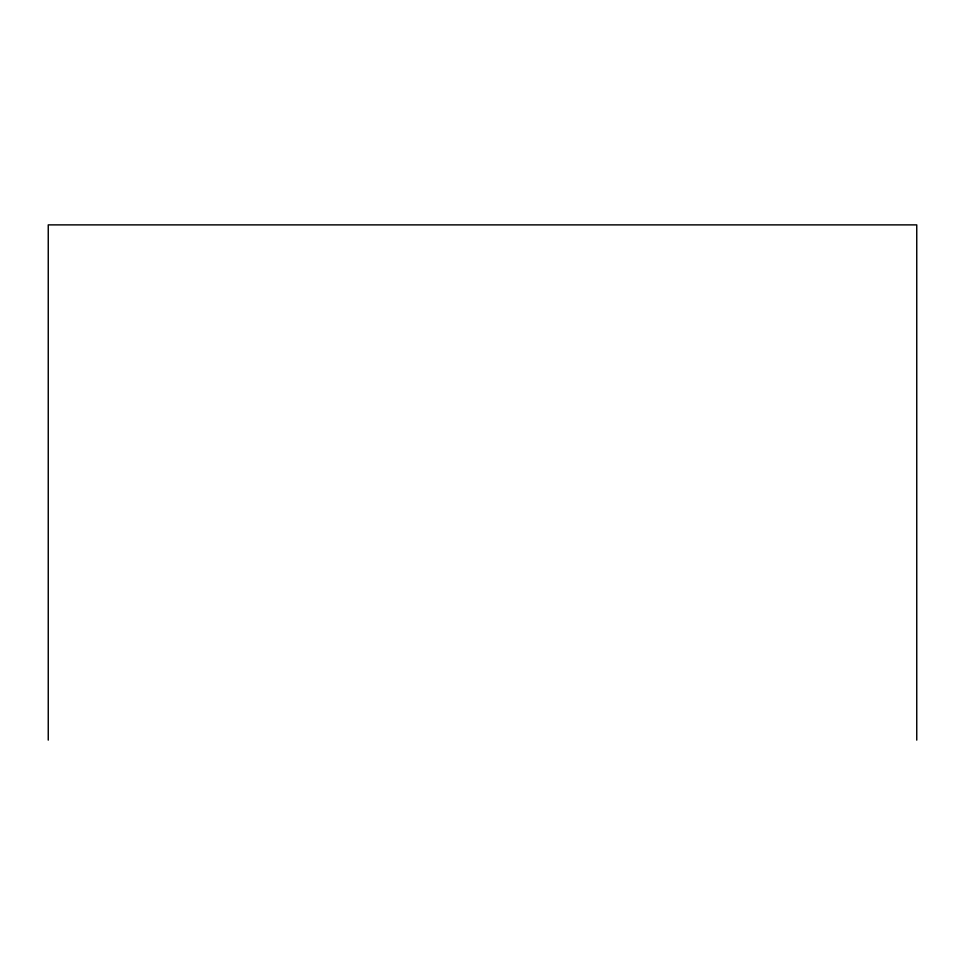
<?xml version="1.0" encoding="UTF-8"?>
<svg xmlns="http://www.w3.org/2000/svg" width="965" height="965" viewBox="0 0 965 965"><rect width="100%" height="100%" fill="white"/><g stroke="black" fill="none" stroke-linecap="round" stroke-linejoin="round"><path stroke-width="1.45" d="M916.75 740.119L916.75 224.881L48.25 224.881L48.25 740.119"/></g></svg>
